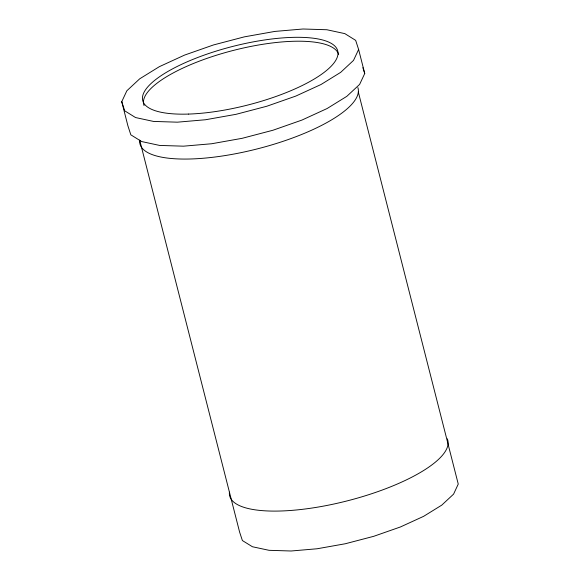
<?xml version="1.0" encoding="UTF-8"?>
<svg xmlns="http://www.w3.org/2000/svg" width="580" height="580" viewBox="0 0 580 580"><rect width="100%" height="100%" fill="white"/><g stroke="black" fill="none" stroke-linecap="round" stroke-linejoin="round"><path stroke-width="0.87" d="M121.749 101.681L126.86 90.77L139.693 78.822L159.377 66.656L184.563 55.093L213.542 44.935L244.339 36.859L274.855 31.422L302.999 29L326.866 29.747L344.832 33.626L355.663 40.361L358.621 49.489L364.74 73.493L359.629 84.404L346.796 96.353L327.113 108.525L301.919 120.082L272.941 130.246L242.15 138.315L211.635 143.753L183.483 146.174L159.616 145.428L141.658 141.556L130.826 134.821L127.868 125.686L121.749 101.681L124.707 110.816L135.539 117.551L153.497 121.423L177.371 122.177L205.516 119.748L236.031 114.318L266.822 106.241L295.807 96.077L320.994 84.52L340.677 72.355L353.51 60.407L358.621 49.489M362.855 67.679L364.74 73.493M358.324 92.039L458.251 484.083L453.582 494.124L441.779 505.122L423.647 516.323L400.425 526.966L373.694 536.326L345.274 543.757L317.108 548.767L291.109 551L269.048 550.311L252.438 546.751L242.396 540.553L239.62 532.143L139.686 140.106A112.542 33.843 -14.3 0 0 252.503 150.075A112.542 33.843 -14.3 0 0 357.867 87.594M447.282 438.792A112.542 33.843 -14.3 0 1 343.679 501.758A112.542 33.843 -14.3 0 1 229.419 492.144M144.065 105.567A100.615 30.254 -14.3 0 1 231.536 50.888A100.615 30.254 -14.3 0 1 338.655 54.549M188.652 114.072A100.615 30.254 -14.3 0 0 337.959 54.201A100.615 30.254 -14.3 0 0 194.054 58.935A100.615 30.254 -14.3 0 0 188.652 114.072"/></g></svg>
